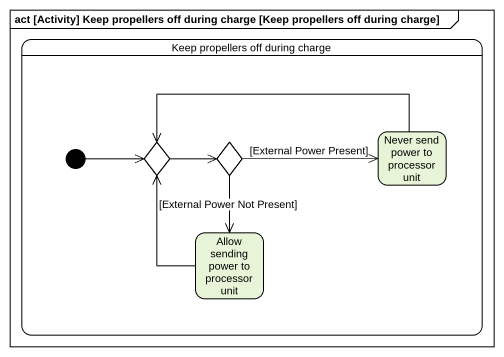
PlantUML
@startuml
mainframe act [Activity] Keep propellers off during charge [Keep propellers off during charge]
hide empty description
state "Keep propellers off during charge" as Keep_propellers_off_during {
  state choice1 <<choice>>
  state choice2 <<choice>>
  state "Never send power to processor unit" as Never_send_power_to
  state "Allow sending power to processor unit" as Allow_sending_power_to
  [*] -right-> choice1
}
choice1 -right-> choice2
choice2 -right-> Never_send_power_to : [External Power Present]
choice2 --> Allow_sending_power_to : [External Power Not Present]
Never_send_power_to -left-> choice1
Allow_sending_power_to -up-> choice1
@enduml
